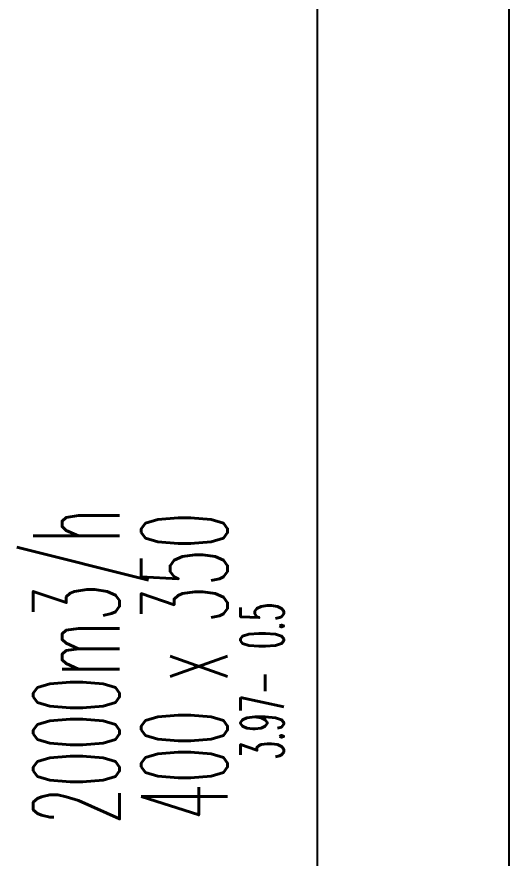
# Model space of a CAD drawing. Header units: inches. Extents: x -772 to 6765, y -813 to 4093.
# Drawn here: x 852.4 to 955, y 399.5 to 574.9 of the extents above; entities that cross this region are included whole.
import ezdxf
from ezdxf.enums import TextEntityAlignment as Align

# ---------------------------------------------------------------- set-up
doc = ezdxf.new("R2010")
doc.units = ezdxf.units.IN
doc.header["$MEASUREMENT"] = 0
doc.layers.add('HIZ-PA', color=253, linetype='Continuous', lineweight=0, transparency=0.5)
doc.layers.add('MTY-UFLEME-KANALI', color=20, linetype='Continuous')
doc.layers.add('MTY-UFLEME-KANALI-CAP', color=21, linetype='Continuous', lineweight=0)
doc.styles.add('CAP', font='simplxtw.shx', dxfattribs={"width": 0.65})

# ---------------------------------------------------------------- blocks, each defined once
blk = doc.blocks.new('*U230')
at = {"layer": 'HIZ-PA', "color": 3, "style": 'CAP', "width": 0.5}
blk.add_attdef('HIZ', text='', height=0.5, dxfattribs=at).set_placement((-0.0491, -1.9538), align=Align.BOTTOM_RIGHT)
blk.add_attdef('PA', text='', height=0.5, dxfattribs=at).set_placement((0.2009, -1.9538), align=Align.BOTTOM_LEFT)
at = {"layer": 'MTY-UFLEME-KANALI-CAP', "color": 7, "style": 'CAP', "width": 0.5}
for tag, p in [('DEBI', (0.0009, -0.2038)), ('X', (0.0009, -1.4538))]:
    blk.add_attdef(tag, text='', height=1, dxfattribs=at).set_placement(p, align=Align.BOTTOM_CENTER)
blk.add_attdef('A', text='', height=1, dxfattribs=at).set_placement((-0.4991, -1.4538), align=Align.BOTTOM_RIGHT)
blk.add_attdef('B', text='', height=1, dxfattribs=at).set_placement((0.5009, -1.4538), align=Align.BOTTOM_LEFT)
blk = doc.blocks.new('mekanik')
at = {"layer": 'MTY-UFLEME-KANALI'}
blk.add_lwpolyline([(20225, 7553.31), (20185, 7553.31), (20185, 7162.94), (20225, 7162.94)], close=True, dxfattribs=at)
at = {"layer": 'MTY-UFLEME-KANALI-CAP', "xscale": 18, "yscale": 18, "zscale": 18, "rotation": 90}
blk.add_blockref('*U230', (20145.53, 7279.48), dxfattribs=at).add_auto_attribs({'DEBI': '2000m3/h', 'X': 'x', 'A': '400', 'B': '350', 'PA': '0.5', 'HIZ': '3.97-'})

msp = doc.modelspace()

# ---------------------------------------------------------------- block references
msp.add_blockref('mekanik', (-19270, -6840))

doc.saveas('drawing.dxf')
